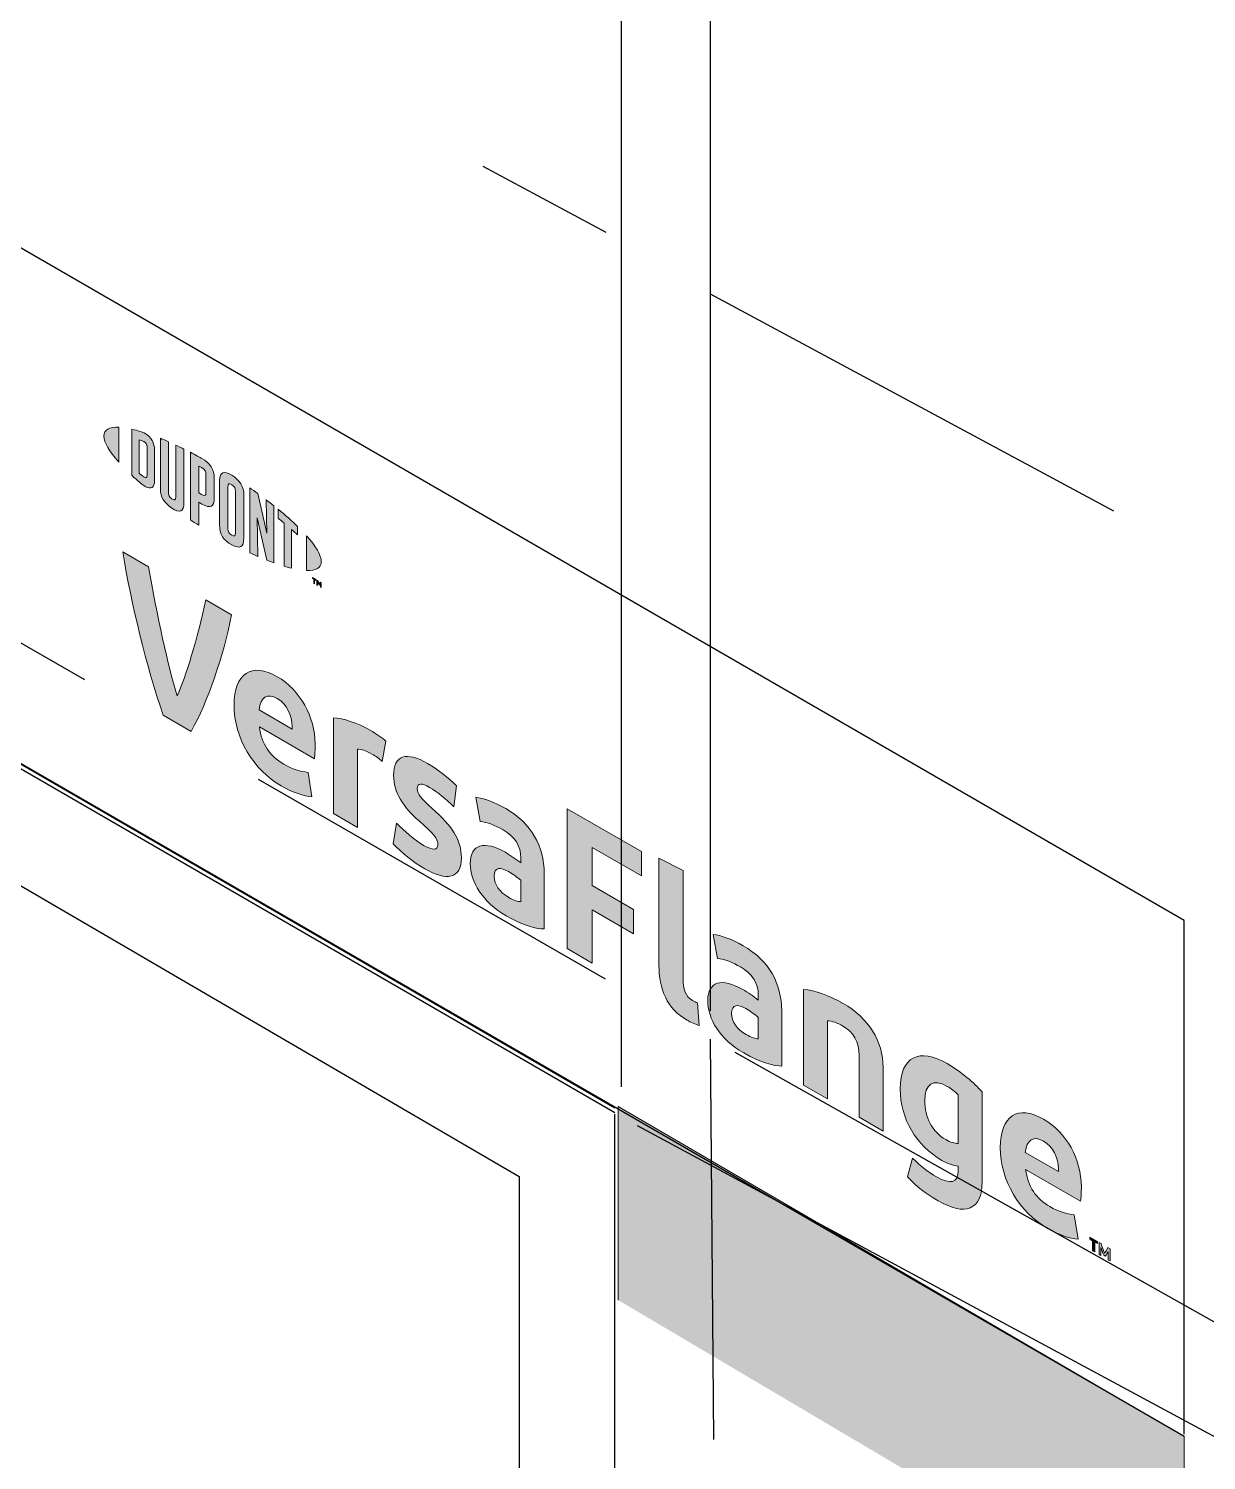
# Model space of a CAD drawing. Extents: x -1140 to 5605, y -816 to 2382.
# Drawn here: x 3313.3 to 3366.3, y 214.3 to 278.6 of the extents above; entities that cross this region are included whole.
import ezdxf

# ---------------------------------------------------------------- set-up
doc = ezdxf.new("R2010")
doc.units = 0
doc.header["$MEASUREMENT"] = 0
doc.linetypes.add('AI-Linetype-60', pattern=[27, 18, -9])
doc.layers.add('G-ANNO-TTLB', color=7, linetype='Continuous', lineweight=0)
doc.layers.add('TYVEK', color=7, linetype='Continuous', lineweight=0)

# ---------------------------------------------------------------- blocks, each defined once
blk = doc.blocks.new('Block_281')
at = {"layer": 'TYVEK', "color": 2, "lineweight": 25, "true_color": 0xffff00}
blk.add_lwpolyline([(3355.99, 220.964)], dxfattribs=at)
blk = doc.blocks.new('Block_300')
at = {"layer": 'TYVEK', "true_color": 0x18467f, "transparency": 33554687}
h = blk.add_hatch(color=156, dxfattribs=at)
h.dxf.hatch_style = 2
edge = h.paths.add_edge_path()
edge.add_spline(control_points=[(3316.733, 260.304), (3316.733, 260.017), (3316.975, 259.609), (3317.399, 259.133), (3317.399, 259.133), (3317.399, 260.699), (3317.399, 260.699), (3316.975, 260.715), (3316.733, 260.589), (3316.733, 260.304)], knot_values=[0, 0, 0, 0, 1, 1, 1, 2, 2, 2, 3, 3, 3, 3], degree=3, periodic=0)
edge.add_line((3316.733, 260.304), (3316.733, 260.304))
h = blk.add_hatch(color=156, dxfattribs=at)
h.dxf.hatch_style = 2
edge = h.paths.add_edge_path()
edge.add_spline(control_points=[(3318.673, 258.544), (3318.673, 258.424), (3318.61, 258.42), (3318.534, 258.464), (3318.476, 258.498), (3318.385, 258.574), (3318.312, 258.64), (3318.312, 258.64), (3318.312, 260.138), (3318.312, 260.138), (3318.385, 260.117), (3318.476, 260.089), (3318.534, 260.056), (3318.61, 260.012), (3318.673, 259.936), (3318.673, 259.815), (3318.673, 259.815), (3318.673, 258.544), (3318.673, 258.544)], knot_values=[0, 0, 0, 0, 1, 1, 1, 2, 2, 2, 3, 3, 3, 4, 4, 4, 5, 5, 5, 6, 6, 6, 6], degree=3, periodic=0)
edge = h.paths.add_edge_path()
edge.add_spline(control_points=[(3318.584, 260.419), (3318.465, 260.487), (3318.295, 260.545), (3317.986, 260.614), (3317.986, 260.614), (3317.986, 258.539), (3317.986, 258.539), (3318.257, 258.287), (3318.465, 258.112), (3318.584, 258.044), (3318.857, 257.887), (3319.01, 257.989), (3319.01, 258.296), (3319.01, 258.296), (3319.01, 259.674), (3319.01, 259.674), (3319.01, 259.981), (3318.857, 260.261), (3318.584, 260.419)], knot_values=[0, 0, 0, 0, 1, 1, 1, 2, 2, 2, 3, 3, 3, 4, 4, 4, 5, 5, 5, 6, 6, 6, 6], degree=3, periodic=0)
edge.add_line((3318.584, 260.419), (3318.584, 260.419))
h = blk.add_hatch(color=156, dxfattribs=at)
h.dxf.hatch_style = 2
edge = h.paths.add_edge_path()
edge.add_spline(control_points=[(3319.961, 257.557), (3319.961, 257.437), (3319.925, 257.382), (3319.794, 257.476), (3319.666, 257.568), (3319.631, 257.65), (3319.631, 257.792), (3319.631, 257.792), (3319.631, 260.051), (3319.631, 260.051), (3319.546, 260.09), (3319.355, 260.169), (3319.274, 260.203), (3319.274, 260.203), (3319.274, 257.918), (3319.274, 257.918), (3319.274, 257.553), (3319.428, 257.322), (3319.794, 257.063), (3320.129, 256.826), (3320.334, 256.901), (3320.334, 257.306), (3320.334, 257.306), (3320.334, 259.72), (3320.334, 259.72), (3320.264, 259.756), (3320.035, 259.866), (3319.961, 259.9), (3319.961, 259.9), (3319.961, 257.557), (3319.961, 257.557)], knot_values=[0, 0, 0, 0, 1, 1, 1, 2, 2, 2, 3, 3, 3, 4, 4, 4, 5, 5, 5, 6, 6, 6, 7, 7, 7, 8, 8, 8, 9, 9, 9, 10, 10, 10, 10], degree=3, periodic=0)
h = blk.add_hatch(color=156, dxfattribs=at)
h.dxf.hatch_style = 2
edge = h.paths.add_edge_path()
edge.add_spline(control_points=[(3321.319, 257.765), (3321.319, 257.635), (3321.279, 257.591), (3321.128, 257.678), (3321.128, 257.678), (3320.997, 257.753), (3320.997, 257.753), (3320.997, 257.753), (3320.997, 258.953), (3320.997, 258.953), (3321.055, 258.923), (3321.086, 258.906), (3321.121, 258.886), (3321.285, 258.791), (3321.319, 258.701), (3321.319, 258.567), (3321.319, 258.567), (3321.319, 257.765), (3321.319, 257.765)], knot_values=[0, 0, 0, 0, 1, 1, 1, 2, 2, 2, 3, 3, 3, 4, 4, 4, 5, 5, 5, 6, 6, 6, 6], degree=3, periodic=0)
edge = h.paths.add_edge_path()
edge.add_spline(control_points=[(3321.143, 259.298), (3321.078, 259.335), (3320.842, 259.462), (3320.625, 259.573), (3320.625, 259.573), (3320.625, 256.532), (3320.625, 256.532), (3320.698, 256.485), (3320.892, 256.362), (3320.997, 256.298), (3320.997, 256.298), (3320.997, 257.331), (3320.997, 257.331), (3320.997, 257.331), (3321.143, 257.247), (3321.143, 257.247), (3321.533, 257.023), (3321.696, 257.13), (3321.696, 257.516), (3321.696, 257.516), (3321.696, 258.412), (3321.696, 258.412), (3321.696, 258.79), (3321.513, 259.084), (3321.143, 259.298)], knot_values=[0, 0, 0, 0, 1, 1, 1, 2, 2, 2, 3, 3, 3, 4, 4, 4, 5, 5, 5, 6, 6, 6, 7, 7, 7, 8, 8, 8, 8], degree=3, periodic=0)
edge.add_line((3321.143, 259.298), (3321.143, 259.298))
h = blk.add_hatch(color=156, dxfattribs=at)
h.dxf.hatch_style = 2
edge = h.paths.add_edge_path()
edge.add_spline(control_points=[(3322.65, 255.935), (3322.65, 255.815), (3322.615, 255.773), (3322.483, 255.844), (3322.348, 255.918), (3322.311, 256.007), (3322.311, 256.131), (3322.311, 256.131), (3322.311, 258.027), (3322.311, 258.027), (3322.311, 258.151), (3322.348, 258.199), (3322.483, 258.116), (3322.615, 258.035), (3322.65, 257.951), (3322.65, 257.83), (3322.65, 257.83), (3322.65, 255.935), (3322.65, 255.935)], knot_values=[0, 0, 0, 0, 1, 1, 1, 2, 2, 2, 3, 3, 3, 4, 4, 4, 5, 5, 5, 6, 6, 6, 6], degree=3, periodic=0)
edge = h.paths.add_edge_path()
edge.add_spline(control_points=[(3322.483, 258.541), (3322.138, 258.759), (3321.932, 258.703), (3321.932, 258.303), (3321.932, 258.303), (3321.932, 256.314), (3321.932, 256.314), (3321.932, 255.891), (3322.119, 255.61), (3322.483, 255.417), (3322.84, 255.229), (3323.027, 255.277), (3323.027, 255.726), (3323.027, 255.726), (3323.027, 257.625), (3323.027, 257.625), (3323.027, 258.053), (3322.858, 258.303), (3322.483, 258.541)], knot_values=[0, 0, 0, 0, 1, 1, 1, 2, 2, 2, 3, 3, 3, 4, 4, 4, 5, 5, 5, 6, 6, 6, 6], degree=3, periodic=0)
edge.add_line((3322.483, 258.541), (3322.483, 258.541))
h = blk.add_hatch(color=156, dxfattribs=at)
h.dxf.hatch_style = 2
edge = h.paths.add_edge_path()
edge.add_spline(control_points=[(3324.061, 255.936), (3324.061, 255.936), (3323.648, 257.721), (3323.648, 257.721), (3323.535, 257.803), (3323.399, 257.899), (3323.294, 257.97), (3323.294, 257.97), (3323.294, 255.052), (3323.294, 255.052), (3323.368, 255.018), (3323.556, 254.934), (3323.653, 254.892), (3323.653, 254.892), (3323.623, 256.628), (3323.623, 256.628), (3323.623, 256.628), (3324.061, 254.724), (3324.061, 254.724), (3324.154, 254.687), (3324.29, 254.636), (3324.379, 254.604), (3324.379, 254.604), (3324.379, 257.167), (3324.379, 257.167), (3324.286, 257.242), (3324.117, 257.373), (3324.035, 257.434), (3324.035, 257.434), (3324.061, 255.936), (3324.061, 255.936)], knot_values=[0, 0, 0, 0, 1, 1, 1, 2, 2, 2, 3, 3, 3, 4, 4, 4, 5, 5, 5, 6, 6, 6, 7, 7, 7, 8, 8, 8, 9, 9, 9, 10, 10, 10, 10], degree=3, periodic=0)
h = blk.add_hatch(color=156, dxfattribs=at)
h.dxf.hatch_style = 2
edge = h.paths.add_edge_path()
edge.add_spline(control_points=[(3324.563, 256.613), (3324.656, 256.54), (3324.747, 256.467), (3324.835, 256.393), (3324.835, 256.393), (3324.835, 254.453), (3324.835, 254.453), (3324.917, 254.428), (3325.068, 254.386), (3325.169, 254.362), (3325.169, 254.362), (3325.169, 256.109), (3325.169, 256.109), (3325.266, 256.024), (3325.357, 255.943), (3325.44, 255.867), (3325.44, 255.867), (3325.44, 256.241), (3325.44, 256.241), (3325.177, 256.499), (3324.894, 256.748), (3324.563, 257.018), (3324.563, 257.018), (3324.563, 256.613), (3324.563, 256.613)], knot_values=[0, 0, 0, 0, 1, 1, 1, 2, 2, 2, 3, 3, 3, 4, 4, 4, 5, 5, 5, 6, 6, 6, 7, 7, 7, 8, 8, 8, 8], degree=3, periodic=0)
h = blk.add_hatch(color=156, dxfattribs=at)
h.dxf.hatch_style = 2
edge = h.paths.add_edge_path()
edge.add_spline(control_points=[(3326.508, 254.661), (3326.508, 254.373), (3326.265, 254.245), (3325.841, 254.259), (3325.841, 254.259), (3325.841, 255.826), (3325.841, 255.826), (3326.265, 255.352), (3326.508, 254.945), (3326.508, 254.661)], knot_values=[0, 0, 0, 0, 1, 1, 1, 2, 2, 2, 3, 3, 3, 3], degree=3, periodic=0)
edge.add_line((3326.508, 254.661), (3326.508, 254.661))
h = blk.add_hatch(color=156, dxfattribs=at)
h.dxf.hatch_style = 2
edge = h.paths.add_edge_path()
edge.add_spline(control_points=[(3326.31, 253.832), (3326.31, 253.832), (3326.35, 253.809), (3326.35, 253.809), (3326.35, 253.809), (3326.41, 253.667), (3326.41, 253.667), (3326.41, 253.667), (3326.469, 253.74), (3326.469, 253.74), (3326.469, 253.74), (3326.508, 253.718), (3326.508, 253.718), (3326.508, 253.718), (3326.508, 253.492), (3326.508, 253.492), (3326.508, 253.492), (3326.472, 253.513), (3326.472, 253.513), (3326.472, 253.513), (3326.472, 253.673), (3326.472, 253.673), (3326.472, 253.673), (3326.411, 253.601), (3326.411, 253.601), (3326.411, 253.601), (3326.407, 253.603), (3326.407, 253.603), (3326.407, 253.603), (3326.346, 253.746), (3326.346, 253.746), (3326.346, 253.746), (3326.346, 253.585), (3326.346, 253.585), (3326.346, 253.585), (3326.31, 253.606), (3326.31, 253.606), (3326.31, 253.606), (3326.31, 253.832), (3326.31, 253.832)], knot_values=[0, 0, 0, 0, 1, 1, 1, 2, 2, 2, 3, 3, 3, 4, 4, 4, 5, 5, 5, 6, 6, 6, 7, 7, 7, 8, 8, 8, 9, 9, 9, 10, 10, 10, 11, 11, 11, 12, 12, 12, 13, 13, 13, 13], degree=3, periodic=0)
edge = h.paths.add_edge_path()
edge.add_spline(control_points=[(3326.169, 253.874), (3326.169, 253.874), (3326.108, 253.909), (3326.108, 253.909), (3326.108, 253.909), (3326.108, 253.948), (3326.108, 253.948), (3326.108, 253.948), (3326.268, 253.857), (3326.268, 253.857), (3326.268, 253.857), (3326.268, 253.817), (3326.268, 253.817), (3326.268, 253.817), (3326.207, 253.852), (3326.207, 253.852), (3326.207, 253.852), (3326.207, 253.666), (3326.207, 253.666), (3326.207, 253.666), (3326.169, 253.688), (3326.169, 253.688), (3326.169, 253.688), (3326.169, 253.874), (3326.169, 253.874)], knot_values=[0, 0, 0, 0, 1, 1, 1, 2, 2, 2, 3, 3, 3, 4, 4, 4, 5, 5, 5, 6, 6, 6, 7, 7, 7, 8, 8, 8, 8], degree=3, periodic=0)
at = {"layer": 'TYVEK'}
for points, knots in [([(3316.733, 260.304), (3316.733, 260.017), (3316.975, 259.609), (3317.399, 259.133), (3317.399, 259.133), (3317.399, 260.699), (3317.399, 260.699), (3316.975, 260.715), (3316.733, 260.589), (3316.733, 260.304)], [0, 0, 0, 0, 1, 1, 1, 2, 2, 2, 3, 3, 3, 3]), ([(3318.584, 260.419), (3318.465, 260.487), (3318.295, 260.545), (3317.986, 260.614), (3317.986, 260.614), (3317.986, 258.539), (3317.986, 258.539), (3318.257, 258.287), (3318.465, 258.112), (3318.584, 258.044), (3318.857, 257.887), (3319.01, 257.989), (3319.01, 258.296), (3319.01, 258.296), (3319.01, 259.674), (3319.01, 259.674), (3319.01, 259.981), (3318.857, 260.261), (3318.584, 260.419)], [0, 0, 0, 0, 1, 1, 1, 2, 2, 2, 3, 3, 3, 4, 4, 4, 5, 5, 5, 6, 6, 6, 6]), ([(3318.673, 258.544), (3318.673, 258.424), (3318.61, 258.42), (3318.534, 258.464), (3318.476, 258.498), (3318.385, 258.574), (3318.312, 258.64), (3318.312, 258.64), (3318.312, 260.138), (3318.312, 260.138), (3318.385, 260.117), (3318.476, 260.089), (3318.534, 260.056), (3318.61, 260.012), (3318.673, 259.936), (3318.673, 259.815), (3318.673, 259.815), (3318.673, 258.544), (3318.673, 258.544)], [0, 0, 0, 0, 1, 1, 1, 2, 2, 2, 3, 3, 3, 4, 4, 4, 5, 5, 5, 6, 6, 6, 6]), ([(3319.961, 257.557), (3319.961, 257.437), (3319.925, 257.382), (3319.794, 257.476), (3319.666, 257.568), (3319.631, 257.65), (3319.631, 257.792), (3319.631, 257.792), (3319.631, 260.051), (3319.631, 260.051), (3319.546, 260.09), (3319.355, 260.169), (3319.274, 260.203), (3319.274, 260.203), (3319.274, 257.918), (3319.274, 257.918), (3319.274, 257.553), (3319.428, 257.322), (3319.794, 257.063), (3320.129, 256.826), (3320.334, 256.901), (3320.334, 257.306), (3320.334, 257.306), (3320.334, 259.72), (3320.334, 259.72), (3320.264, 259.756), (3320.035, 259.866), (3319.961, 259.9), (3319.961, 259.9), (3319.961, 257.557), (3319.961, 257.557)], [0, 0, 0, 0, 1, 1, 1, 2, 2, 2, 3, 3, 3, 4, 4, 4, 5, 5, 5, 6, 6, 6, 7, 7, 7, 8, 8, 8, 9, 9, 9, 10, 10, 10, 10]), ([(3321.143, 259.298), (3321.078, 259.335), (3320.842, 259.462), (3320.625, 259.573), (3320.625, 259.573), (3320.625, 256.532), (3320.625, 256.532), (3320.698, 256.485), (3320.892, 256.362), (3320.997, 256.298), (3320.997, 256.298), (3320.997, 257.331), (3320.997, 257.331), (3320.997, 257.331), (3321.143, 257.247), (3321.143, 257.247), (3321.533, 257.023), (3321.696, 257.13), (3321.696, 257.516), (3321.696, 257.516), (3321.696, 258.412), (3321.696, 258.412), (3321.696, 258.79), (3321.513, 259.084), (3321.143, 259.298)], [0, 0, 0, 0, 1, 1, 1, 2, 2, 2, 3, 3, 3, 4, 4, 4, 5, 5, 5, 6, 6, 6, 7, 7, 7, 8, 8, 8, 8]), ([(3321.319, 257.765), (3321.319, 257.635), (3321.279, 257.591), (3321.128, 257.678), (3321.128, 257.678), (3320.997, 257.753), (3320.997, 257.753), (3320.997, 257.753), (3320.997, 258.953), (3320.997, 258.953), (3321.055, 258.923), (3321.086, 258.906), (3321.121, 258.886), (3321.285, 258.791), (3321.319, 258.701), (3321.319, 258.567), (3321.319, 258.567), (3321.319, 257.765), (3321.319, 257.765)], [0, 0, 0, 0, 1, 1, 1, 2, 2, 2, 3, 3, 3, 4, 4, 4, 5, 5, 5, 6, 6, 6, 6]), ([(3322.483, 258.541), (3322.138, 258.759), (3321.932, 258.703), (3321.932, 258.303), (3321.932, 258.303), (3321.932, 256.314), (3321.932, 256.314), (3321.932, 255.891), (3322.119, 255.61), (3322.483, 255.417), (3322.84, 255.229), (3323.027, 255.277), (3323.027, 255.726), (3323.027, 255.726), (3323.027, 257.625), (3323.027, 257.625), (3323.027, 258.053), (3322.858, 258.303), (3322.483, 258.541)], [0, 0, 0, 0, 1, 1, 1, 2, 2, 2, 3, 3, 3, 4, 4, 4, 5, 5, 5, 6, 6, 6, 6]), ([(3322.65, 255.935), (3322.65, 255.815), (3322.615, 255.773), (3322.483, 255.844), (3322.348, 255.918), (3322.311, 256.007), (3322.311, 256.131), (3322.311, 256.131), (3322.311, 258.027), (3322.311, 258.027), (3322.311, 258.151), (3322.348, 258.199), (3322.483, 258.116), (3322.615, 258.035), (3322.65, 257.951), (3322.65, 257.83), (3322.65, 257.83), (3322.65, 255.935), (3322.65, 255.935)], [0, 0, 0, 0, 1, 1, 1, 2, 2, 2, 3, 3, 3, 4, 4, 4, 5, 5, 5, 6, 6, 6, 6]), ([(3324.061, 255.936), (3324.061, 255.936), (3323.648, 257.721), (3323.648, 257.721), (3323.535, 257.803), (3323.399, 257.899), (3323.294, 257.97), (3323.294, 257.97), (3323.294, 255.052), (3323.294, 255.052), (3323.368, 255.018), (3323.556, 254.934), (3323.653, 254.892), (3323.653, 254.892), (3323.623, 256.628), (3323.623, 256.628), (3323.623, 256.628), (3324.061, 254.724), (3324.061, 254.724), (3324.154, 254.687), (3324.29, 254.636), (3324.379, 254.604), (3324.379, 254.604), (3324.379, 257.167), (3324.379, 257.167), (3324.286, 257.242), (3324.117, 257.373), (3324.035, 257.434), (3324.035, 257.434), (3324.061, 255.936), (3324.061, 255.936)], [0, 0, 0, 0, 1, 1, 1, 2, 2, 2, 3, 3, 3, 4, 4, 4, 5, 5, 5, 6, 6, 6, 7, 7, 7, 8, 8, 8, 9, 9, 9, 10, 10, 10, 10]), ([(3324.563, 256.613), (3324.656, 256.54), (3324.747, 256.467), (3324.835, 256.393), (3324.835, 256.393), (3324.835, 254.453), (3324.835, 254.453), (3324.917, 254.428), (3325.068, 254.386), (3325.169, 254.362), (3325.169, 254.362), (3325.169, 256.109), (3325.169, 256.109), (3325.266, 256.024), (3325.357, 255.943), (3325.44, 255.867), (3325.44, 255.867), (3325.44, 256.241), (3325.44, 256.241), (3325.177, 256.499), (3324.894, 256.748), (3324.563, 257.018), (3324.563, 257.018), (3324.563, 256.613), (3324.563, 256.613)], [0, 0, 0, 0, 1, 1, 1, 2, 2, 2, 3, 3, 3, 4, 4, 4, 5, 5, 5, 6, 6, 6, 7, 7, 7, 8, 8, 8, 8]), ([(3326.508, 254.661), (3326.508, 254.373), (3326.265, 254.245), (3325.841, 254.259), (3325.841, 254.259), (3325.841, 255.826), (3325.841, 255.826), (3326.265, 255.352), (3326.508, 254.945), (3326.508, 254.661)], [0, 0, 0, 0, 1, 1, 1, 2, 2, 2, 3, 3, 3, 3]), ([(3326.169, 253.874), (3326.169, 253.874), (3326.108, 253.909), (3326.108, 253.909), (3326.108, 253.909), (3326.108, 253.948), (3326.108, 253.948), (3326.108, 253.948), (3326.268, 253.857), (3326.268, 253.857), (3326.268, 253.857), (3326.268, 253.817), (3326.268, 253.817), (3326.268, 253.817), (3326.207, 253.852), (3326.207, 253.852), (3326.207, 253.852), (3326.207, 253.666), (3326.207, 253.666), (3326.207, 253.666), (3326.169, 253.688), (3326.169, 253.688), (3326.169, 253.688), (3326.169, 253.874), (3326.169, 253.874)], [0, 0, 0, 0, 1, 1, 1, 2, 2, 2, 3, 3, 3, 4, 4, 4, 5, 5, 5, 6, 6, 6, 7, 7, 7, 8, 8, 8, 8]), ([(3326.31, 253.832), (3326.31, 253.832), (3326.35, 253.809), (3326.35, 253.809), (3326.35, 253.809), (3326.41, 253.667), (3326.41, 253.667), (3326.41, 253.667), (3326.469, 253.74), (3326.469, 253.74), (3326.469, 253.74), (3326.508, 253.718), (3326.508, 253.718), (3326.508, 253.718), (3326.508, 253.492), (3326.508, 253.492), (3326.508, 253.492), (3326.472, 253.513), (3326.472, 253.513), (3326.472, 253.513), (3326.472, 253.673), (3326.472, 253.673), (3326.472, 253.673), (3326.411, 253.601), (3326.411, 253.601), (3326.411, 253.601), (3326.407, 253.603), (3326.407, 253.603), (3326.407, 253.603), (3326.346, 253.746), (3326.346, 253.746), (3326.346, 253.746), (3326.346, 253.585), (3326.346, 253.585), (3326.346, 253.585), (3326.31, 253.606), (3326.31, 253.606), (3326.31, 253.606), (3326.31, 253.832), (3326.31, 253.832)], [0, 0, 0, 0, 1, 1, 1, 2, 2, 2, 3, 3, 3, 4, 4, 4, 5, 5, 5, 6, 6, 6, 7, 7, 7, 8, 8, 8, 9, 9, 9, 10, 10, 10, 11, 11, 11, 12, 12, 12, 13, 13, 13, 13])]:
    blk.add_open_spline(points, degree=3, knots=knots, dxfattribs=at)
blk = doc.blocks.new('Block_302')
at = {"layer": 'TYVEK', "true_color": 0x18467f, "transparency": 33554687}
h = blk.add_hatch(color=156, dxfattribs=at)
h.dxf.hatch_style = 2
h.paths.add_polyline_path([(3361.198, 224.124), (3361.073, 224.196), (3361.073, 224.291), (3361.42, 224.09), (3361.42, 223.996), (3361.295, 224.068), (3361.295, 223.621), (3361.198, 223.677)])
h = blk.add_hatch(color=156, dxfattribs=at)
h.dxf.hatch_style = 2
edge = h.paths.add_edge_path()
edge.add_spline(control_points=[(3361.983, 223.765), (3361.983, 223.765), (3361.983, 223.223), (3361.983, 223.223), (3361.983, 223.223), (3361.895, 223.275), (3361.895, 223.275), (3361.895, 223.275), (3361.895, 223.533), (3361.895, 223.533), (3361.895, 223.567), (3361.896, 223.599), (3361.9, 223.629), (3361.865, 223.565), (3361.824, 223.501), (3361.772, 223.439), (3361.772, 223.439), (3361.697, 223.483), (3361.697, 223.483), (3361.645, 223.606), (3361.602, 223.718), (3361.568, 223.822), (3361.571, 223.79), (3361.573, 223.754), (3361.573, 223.719), (3361.573, 223.719), (3361.573, 223.46), (3361.573, 223.46), (3361.573, 223.46), (3361.484, 223.512), (3361.484, 223.512), (3361.484, 223.512), (3361.484, 224.053), (3361.484, 224.053), (3361.484, 224.053), (3361.583, 223.996), (3361.583, 223.996), (3361.626, 223.85), (3361.671, 223.723), (3361.734, 223.571), (3361.798, 223.65), (3361.841, 223.727), (3361.884, 223.822), (3361.884, 223.822), (3361.983, 223.765), (3361.983, 223.765)], knot_values=[0, 0, 0, 0, 1, 1, 1, 2, 2, 2, 3, 3, 3, 4, 4, 4, 5, 5, 5, 6, 6, 6, 7, 7, 7, 8, 8, 8, 9, 9, 9, 10, 10, 10, 11, 11, 11, 12, 12, 12, 13, 13, 13, 14, 14, 14, 15, 15, 15, 15], degree=3, periodic=0)
at = {"layer": 'TYVEK'}
blk.add_lwpolyline([(3361.198, 224.124), (3361.073, 224.196), (3361.073, 224.291), (3361.42, 224.09), (3361.42, 223.996), (3361.295, 224.068), (3361.295, 223.621), (3361.198, 223.677)], close=True, dxfattribs=at)
blk.add_open_spline([(3361.983, 223.765), (3361.983, 223.765), (3361.983, 223.223), (3361.983, 223.223), (3361.983, 223.223), (3361.895, 223.275), (3361.895, 223.275), (3361.895, 223.275), (3361.895, 223.533), (3361.895, 223.533), (3361.895, 223.567), (3361.896, 223.599), (3361.9, 223.629), (3361.865, 223.565), (3361.824, 223.501), (3361.772, 223.439), (3361.772, 223.439), (3361.697, 223.483), (3361.697, 223.483), (3361.645, 223.606), (3361.602, 223.718), (3361.568, 223.822), (3361.571, 223.79), (3361.573, 223.754), (3361.573, 223.719), (3361.573, 223.719), (3361.573, 223.46), (3361.573, 223.46), (3361.573, 223.46), (3361.484, 223.512), (3361.484, 223.512), (3361.484, 223.512), (3361.484, 224.053), (3361.484, 224.053), (3361.484, 224.053), (3361.583, 223.996), (3361.583, 223.996), (3361.626, 223.85), (3361.671, 223.723), (3361.734, 223.571), (3361.798, 223.65), (3361.841, 223.727), (3361.884, 223.822), (3361.884, 223.822), (3361.983, 223.765), (3361.983, 223.765)], degree=3, knots=[0, 0, 0, 0, 1, 1, 1, 2, 2, 2, 3, 3, 3, 4, 4, 4, 5, 5, 5, 6, 6, 6, 7, 7, 7, 8, 8, 8, 9, 9, 9, 10, 10, 10, 11, 11, 11, 12, 12, 12, 13, 13, 13, 14, 14, 14, 15, 15, 15, 15], dxfattribs=at)
blk = doc.blocks.new('Block_303')
at = {"layer": 'TYVEK', "true_color": 0x18467f, "transparency": 33554687}
h = blk.add_hatch(color=156, dxfattribs=at)
h.dxf.hatch_style = 2
edge = h.paths.add_edge_path()
edge.add_spline(control_points=[(3319.397, 247.752), (3318.644, 249.984), (3317.97, 252.719), (3317.578, 255.093), (3317.578, 255.093), (3318.738, 254.423), (3318.738, 254.423), (3319.107, 252.278), (3319.64, 249.912), (3320.024, 248.621), (3320.416, 249.464), (3320.949, 251.214), (3321.317, 252.934), (3321.317, 252.934), (3322.478, 252.264), (3322.478, 252.264), (3322.086, 250.342), (3321.412, 248.386), (3320.659, 247.023), (3320.659, 247.023), (3319.397, 247.752), (3319.397, 247.752)], knot_values=[0, 0, 0, 0, 1, 1, 1, 2, 2, 2, 3, 3, 3, 4, 4, 4, 5, 5, 5, 6, 6, 6, 7, 7, 7, 7], degree=3, periodic=0)
h = blk.add_hatch(color=156, dxfattribs=at)
h.dxf.hatch_style = 2
edge = h.paths.add_edge_path()
edge.add_spline(control_points=[(3323.709, 247.994), (3323.709, 247.994), (3325.198, 247.134), (3325.198, 247.134), (3325.198, 247.134), (3325.198, 247.242), (3325.198, 247.242), (3325.198, 247.745), (3324.963, 248.25), (3324.532, 248.499), (3324.077, 248.761), (3323.779, 248.565), (3323.709, 247.994)], knot_values=[0, 0, 0, 0, 1, 1, 1, 2, 2, 2, 3, 3, 3, 4, 4, 4, 4], degree=3, periodic=0)
edge = h.paths.add_edge_path()
edge.add_spline(control_points=[(3326.084, 244.089), (3325.739, 244.108), (3325.23, 244.276), (3324.712, 244.575), (3323.45, 245.304), (3322.588, 246.718), (3322.588, 248.21), (3322.588, 249.639), (3323.38, 250.152), (3324.532, 249.487), (3325.559, 248.894), (3326.233, 247.669), (3326.233, 246.465), (3326.233, 246.195), (3326.218, 245.971), (3326.202, 245.8), (3326.202, 245.8), (3323.725, 247.23), (3323.725, 247.23), (3323.827, 246.452), (3324.195, 245.916), (3324.822, 245.554), (3325.206, 245.332), (3325.575, 245.219), (3325.912, 245.186), (3325.912, 245.186), (3326.084, 244.089), (3326.084, 244.089)], knot_values=[0, 0, 0, 0, 1, 1, 1, 2, 2, 2, 3, 3, 3, 4, 4, 4, 5, 5, 5, 6, 6, 6, 7, 7, 7, 8, 8, 8, 9, 9, 9, 9], degree=3, periodic=0)
h = blk.add_hatch(color=156, dxfattribs=at)
h.dxf.hatch_style = 2
edge = h.paths.add_edge_path()
edge.add_spline(control_points=[(3328.703, 247.079), (3328.985, 246.916), (3329.252, 246.726), (3329.408, 246.591), (3329.408, 246.591), (3329.252, 245.666), (3329.252, 245.666), (3329.118, 245.797), (3328.954, 245.91), (3328.789, 246.005), (3328.499, 246.172), (3328.303, 246.222), (3328.138, 246.228), (3328.138, 246.228), (3328.138, 242.705), (3328.138, 242.705), (3328.138, 242.705), (3327.057, 243.329), (3327.057, 243.329), (3327.057, 243.329), (3327.057, 247.634), (3327.057, 247.634), (3327.48, 247.632), (3328.138, 247.405), (3328.703, 247.079)], knot_values=[0, 0, 0, 0, 1, 1, 1, 2, 2, 2, 3, 3, 3, 4, 4, 4, 5, 5, 5, 6, 6, 6, 7, 7, 7, 8, 8, 8, 8], degree=3, periodic=0)
h = blk.add_hatch(color=156, dxfattribs=at)
h.dxf.hatch_style = 2
edge = h.paths.add_edge_path()
edge.add_spline(control_points=[(3332.466, 243.639), (3332.105, 243.973), (3331.753, 244.294), (3331.376, 244.511), (3331.047, 244.701), (3330.828, 244.72), (3330.828, 244.459), (3330.828, 244.19), (3331.008, 244.005), (3331.478, 243.58), (3332.388, 242.768), (3332.811, 242.173), (3332.811, 241.346), (3332.811, 240.376), (3332.121, 240.298), (3331.165, 240.85), (3330.663, 241.14), (3330.106, 241.578), (3329.746, 241.966), (3329.746, 241.966), (3329.895, 242.895), (3329.895, 242.895), (3330.24, 242.543), (3330.679, 242.155), (3331.141, 241.888), (3331.502, 241.68), (3331.753, 241.679), (3331.753, 241.93), (3331.753, 242.227), (3331.557, 242.421), (3330.914, 242.999), (3330.193, 243.631), (3329.761, 244.266), (3329.761, 245.048), (3329.761, 245.965), (3330.334, 246.138), (3331.29, 245.585), (3331.737, 245.327), (3332.246, 244.925), (3332.584, 244.578), (3332.584, 244.578), (3332.466, 243.639), (3332.466, 243.639)], knot_values=[0, 0, 0, 0, 1, 1, 1, 2, 2, 2, 3, 3, 3, 4, 4, 4, 5, 5, 5, 6, 6, 6, 7, 7, 7, 8, 8, 8, 9, 9, 9, 10, 10, 10, 11, 11, 11, 12, 12, 12, 13, 13, 13, 14, 14, 14, 14], degree=3, periodic=0)
h = blk.add_hatch(color=156, dxfattribs=at)
h.dxf.hatch_style = 2
edge = h.paths.add_edge_path()
edge.add_spline(control_points=[(3335.484, 239.371), (3335.484, 239.371), (3335.484, 240.333), (3335.484, 240.333), (3335.304, 240.482), (3335.116, 240.618), (3334.928, 240.726), (3334.567, 240.934), (3334.285, 240.936), (3334.285, 240.513), (3334.285, 240.136), (3334.52, 239.802), (3334.936, 239.562), (3335.171, 239.427), (3335.367, 239.367), (3335.484, 239.371)], knot_values=[0, 0, 0, 0, 1, 1, 1, 2, 2, 2, 3, 3, 3, 4, 4, 4, 5, 5, 5, 5], degree=3, periodic=0)
edge = h.paths.add_edge_path()
edge.add_spline(control_points=[(3334.826, 238.736), (3333.752, 239.356), (3333.211, 240.27), (3333.211, 241.079), (3333.211, 241.969), (3333.846, 242.124), (3334.787, 241.59), (3335.006, 241.463), (3335.288, 241.264), (3335.484, 241.115), (3335.484, 241.115), (3335.484, 241.33), (3335.484, 241.33), (3335.484, 241.879), (3335.21, 242.298), (3334.685, 242.601), (3334.34, 242.8), (3333.971, 242.95), (3333.65, 242.983), (3333.65, 242.983), (3333.454, 244.066), (3333.454, 244.066), (3333.791, 244.034), (3334.332, 243.829), (3334.81, 243.553), (3335.963, 242.888), (3336.535, 241.856), (3336.535, 240.643), (3336.535, 240.643), (3336.535, 238.145), (3336.535, 238.145), (3336.213, 238.142), (3335.61, 238.283), (3334.826, 238.736)], knot_values=[0, 0, 0, 0, 1, 1, 1, 2, 2, 2, 3, 3, 3, 4, 4, 4, 5, 5, 5, 6, 6, 6, 7, 7, 7, 8, 8, 8, 9, 9, 9, 10, 10, 10, 11, 11, 11, 11], degree=3, periodic=0)
h = blk.add_hatch(color=156, dxfattribs=at)
h.dxf.hatch_style = 2
edge = h.paths.add_edge_path()
edge.add_spline(control_points=[(3337.57, 237.26), (3337.57, 237.26), (3337.57, 243.55), (3337.57, 243.55), (3337.57, 243.55), (3340.91, 241.622), (3340.91, 241.622), (3340.91, 241.622), (3340.91, 240.526), (3340.91, 240.526), (3340.91, 240.526), (3338.691, 241.807), (3338.691, 241.807), (3338.691, 241.807), (3338.691, 240.099), (3338.691, 240.099), (3338.691, 240.099), (3340.557, 239.022), (3340.557, 239.022), (3340.557, 239.022), (3340.557, 237.926), (3340.557, 237.926), (3340.557, 237.926), (3338.691, 239.003), (3338.691, 239.003), (3338.691, 239.003), (3338.691, 236.612), (3338.691, 236.612), (3338.691, 236.612), (3337.57, 237.26), (3337.57, 237.26)], knot_values=[0, 0, 0, 0, 1, 1, 1, 2, 2, 2, 3, 3, 3, 4, 4, 4, 5, 5, 5, 6, 6, 6, 7, 7, 7, 8, 8, 8, 9, 9, 9, 10, 10, 10, 10], degree=3, periodic=0)
h = blk.add_hatch(color=156, dxfattribs=at)
h.dxf.hatch_style = 2
edge = h.paths.add_edge_path()
edge.add_spline(control_points=[(3342.776, 235.917), (3342.776, 235.431), (3342.885, 235.107), (3343.199, 234.926), (3343.277, 234.881), (3343.356, 234.845), (3343.426, 234.822), (3343.426, 234.822), (3343.505, 233.797), (3343.505, 233.797), (3343.356, 233.847), (3343.113, 233.952), (3342.956, 234.042), (3342.054, 234.563), (3341.694, 235.445), (3341.694, 236.523), (3341.694, 236.523), (3341.694, 241.322), (3341.694, 241.322), (3341.694, 241.322), (3342.776, 240.769), (3342.776, 240.769), (3342.776, 240.769), (3342.776, 235.917), (3342.776, 235.917)], knot_values=[0, 0, 0, 0, 1, 1, 1, 2, 2, 2, 3, 3, 3, 4, 4, 4, 5, 5, 5, 6, 6, 6, 7, 7, 7, 8, 8, 8, 8], degree=3, periodic=0)
h = blk.add_hatch(color=156, dxfattribs=at)
h.dxf.hatch_style = 2
edge = h.paths.add_edge_path()
edge.add_spline(control_points=[(3346.162, 233.206), (3346.162, 233.206), (3346.162, 234.168), (3346.162, 234.168), (3345.982, 234.317), (3345.794, 234.453), (3345.606, 234.561), (3345.245, 234.769), (3344.963, 234.771), (3344.963, 234.348), (3344.963, 233.971), (3345.198, 233.637), (3345.614, 233.397), (3345.849, 233.262), (3346.045, 233.202), (3346.162, 233.206)], knot_values=[0, 0, 0, 0, 1, 1, 1, 2, 2, 2, 3, 3, 3, 4, 4, 4, 5, 5, 5, 5], degree=3, periodic=0)
edge = h.paths.add_edge_path()
edge.add_spline(control_points=[(3345.504, 232.571), (3344.43, 233.191), (3343.889, 234.106), (3343.889, 234.914), (3343.889, 235.804), (3344.524, 235.959), (3345.465, 235.425), (3345.684, 235.298), (3345.966, 235.099), (3346.162, 234.95), (3346.162, 234.95), (3346.162, 235.165), (3346.162, 235.165), (3346.162, 235.714), (3345.888, 236.133), (3345.363, 236.436), (3345.018, 236.635), (3344.649, 236.785), (3344.328, 236.818), (3344.328, 236.818), (3344.132, 237.901), (3344.132, 237.901), (3344.469, 237.869), (3345.01, 237.664), (3345.488, 237.388), (3346.641, 236.723), (3347.213, 235.691), (3347.213, 234.478), (3347.213, 234.478), (3347.213, 231.98), (3347.213, 231.98), (3346.891, 231.977), (3346.288, 232.118), (3345.504, 232.571)], knot_values=[0, 0, 0, 0, 1, 1, 1, 2, 2, 2, 3, 3, 3, 4, 4, 4, 5, 5, 5, 6, 6, 6, 7, 7, 7, 8, 8, 8, 9, 9, 9, 10, 10, 10, 11, 11, 11, 11], degree=3, periodic=0)
h = blk.add_hatch(color=156, dxfattribs=at)
h.dxf.hatch_style = 2
edge = h.paths.add_edge_path()
edge.add_spline(control_points=[(3348.201, 231.122), (3348.201, 231.122), (3348.201, 235.426), (3348.201, 235.426), (3348.695, 235.384), (3349.369, 235.147), (3349.973, 234.799), (3351.117, 234.138), (3351.776, 233.111), (3351.776, 231.916), (3351.776, 231.916), (3351.776, 229.058), (3351.776, 229.058), (3351.776, 229.058), (3350.694, 229.682), (3350.694, 229.682), (3350.694, 229.682), (3350.694, 232.45), (3350.694, 232.45), (3350.694, 233.07), (3350.443, 233.503), (3349.965, 233.779), (3349.714, 233.924), (3349.479, 234.006), (3349.275, 234.016), (3349.275, 234.016), (3349.275, 230.502), (3349.275, 230.502), (3349.275, 230.502), (3348.201, 231.122), (3348.201, 231.122)], knot_values=[0, 0, 0, 0, 1, 1, 1, 2, 2, 2, 3, 3, 3, 4, 4, 4, 5, 5, 5, 6, 6, 6, 7, 7, 7, 8, 8, 8, 9, 9, 9, 10, 10, 10, 10], degree=3, periodic=0)
h = blk.add_hatch(color=156, dxfattribs=at)
h.dxf.hatch_style = 2
edge = h.paths.add_edge_path()
edge.add_spline(control_points=[(3354.59, 228.673), (3354.81, 228.546), (3354.99, 228.505), (3355.155, 228.5), (3355.155, 228.5), (3355.155, 230.684), (3355.155, 230.684), (3355.006, 230.824), (3354.833, 230.968), (3354.661, 231.068), (3354.018, 231.439), (3353.65, 231.166), (3353.65, 230.429), (3353.65, 229.683), (3353.987, 229.022), (3354.59, 228.673)], knot_values=[0, 0, 0, 0, 1, 1, 1, 2, 2, 2, 3, 3, 3, 4, 4, 4, 5, 5, 5, 5], degree=3, periodic=0)
edge = h.paths.add_edge_path()
edge.add_spline(control_points=[(3354.245, 225.925), (3353.65, 226.268), (3353.297, 226.553), (3352.874, 226.995), (3352.874, 226.995), (3353.101, 227.843), (3353.101, 227.843), (3353.43, 227.501), (3353.791, 227.221), (3354.183, 226.994), (3354.786, 226.646), (3355.155, 226.721), (3355.155, 227.269), (3355.155, 227.269), (3355.155, 227.475), (3355.155, 227.475), (3354.912, 227.508), (3354.661, 227.599), (3354.418, 227.739), (3353.258, 228.409), (3352.544, 229.603), (3352.544, 230.96), (3352.544, 232.407), (3353.399, 232.821), (3354.661, 232.092), (3355.28, 231.735), (3355.876, 231.211), (3356.229, 230.828), (3356.229, 230.828), (3356.229, 226.774), (3356.229, 226.774), (3356.229, 225.507), (3355.468, 225.218), (3354.245, 225.925)], knot_values=[0, 0, 0, 0, 1, 1, 1, 2, 2, 2, 3, 3, 3, 4, 4, 4, 5, 5, 5, 6, 6, 6, 7, 7, 7, 8, 8, 8, 9, 9, 9, 10, 10, 10, 11, 11, 11, 11], degree=3, periodic=0)
h = blk.add_hatch(color=156, dxfattribs=at)
h.dxf.hatch_style = 2
edge = h.paths.add_edge_path()
edge.add_spline(control_points=[(3358.166, 228.101), (3358.166, 228.101), (3359.655, 227.241), (3359.655, 227.241), (3359.655, 227.241), (3359.655, 227.349), (3359.655, 227.349), (3359.655, 227.852), (3359.42, 228.356), (3358.989, 228.605), (3358.534, 228.868), (3358.236, 228.671), (3358.166, 228.101)], knot_values=[0, 0, 0, 0, 1, 1, 1, 2, 2, 2, 3, 3, 3, 4, 4, 4, 4], degree=3, periodic=0)
edge = h.paths.add_edge_path()
edge.add_spline(control_points=[(3360.541, 224.195), (3360.196, 224.215), (3359.686, 224.383), (3359.169, 224.682), (3357.907, 225.41), (3357.044, 226.825), (3357.044, 228.317), (3357.044, 229.746), (3357.836, 230.259), (3358.989, 229.594), (3360.016, 229.001), (3360.69, 227.776), (3360.69, 226.571), (3360.69, 226.302), (3360.674, 226.077), (3360.658, 225.907), (3360.658, 225.907), (3358.181, 227.337), (3358.181, 227.337), (3358.283, 226.559), (3358.652, 226.023), (3359.279, 225.661), (3359.663, 225.439), (3360.031, 225.325), (3360.368, 225.292), (3360.368, 225.292), (3360.541, 224.195), (3360.541, 224.195)], knot_values=[0, 0, 0, 0, 1, 1, 1, 2, 2, 2, 3, 3, 3, 4, 4, 4, 5, 5, 5, 6, 6, 6, 7, 7, 7, 8, 8, 8, 9, 9, 9, 9], degree=3, periodic=0)
at = {"layer": 'TYVEK'}
for points, knots in [([(3319.397, 247.752), (3318.644, 249.984), (3317.97, 252.719), (3317.578, 255.093), (3317.578, 255.093), (3318.738, 254.423), (3318.738, 254.423), (3319.107, 252.278), (3319.64, 249.912), (3320.024, 248.621), (3320.416, 249.464), (3320.949, 251.214), (3321.317, 252.934), (3321.317, 252.934), (3322.478, 252.264), (3322.478, 252.264), (3322.086, 250.342), (3321.412, 248.386), (3320.659, 247.023), (3320.659, 247.023), (3319.397, 247.752), (3319.397, 247.752)], [0, 0, 0, 0, 1, 1, 1, 2, 2, 2, 3, 3, 3, 4, 4, 4, 5, 5, 5, 6, 6, 6, 7, 7, 7, 7]), ([(3326.084, 244.089), (3325.739, 244.108), (3325.23, 244.276), (3324.712, 244.575), (3323.45, 245.304), (3322.588, 246.718), (3322.588, 248.21), (3322.588, 249.639), (3323.38, 250.152), (3324.532, 249.487), (3325.559, 248.894), (3326.233, 247.669), (3326.233, 246.465), (3326.233, 246.195), (3326.218, 245.971), (3326.202, 245.8), (3326.202, 245.8), (3323.725, 247.23), (3323.725, 247.23), (3323.827, 246.452), (3324.195, 245.916), (3324.822, 245.554), (3325.206, 245.332), (3325.575, 245.219), (3325.912, 245.186), (3325.912, 245.186), (3326.084, 244.089), (3326.084, 244.089)], [0, 0, 0, 0, 1, 1, 1, 2, 2, 2, 3, 3, 3, 4, 4, 4, 5, 5, 5, 6, 6, 6, 7, 7, 7, 8, 8, 8, 9, 9, 9, 9]), ([(3323.709, 247.994), (3323.709, 247.994), (3325.198, 247.134), (3325.198, 247.134), (3325.198, 247.134), (3325.198, 247.242), (3325.198, 247.242), (3325.198, 247.745), (3324.963, 248.25), (3324.532, 248.499), (3324.077, 248.761), (3323.779, 248.565), (3323.709, 247.994)], [0, 0, 0, 0, 1, 1, 1, 2, 2, 2, 3, 3, 3, 4, 4, 4, 4]), ([(3328.703, 247.079), (3328.985, 246.916), (3329.252, 246.726), (3329.408, 246.591), (3329.408, 246.591), (3329.252, 245.666), (3329.252, 245.666), (3329.118, 245.797), (3328.954, 245.91), (3328.789, 246.005), (3328.499, 246.172), (3328.303, 246.222), (3328.138, 246.228), (3328.138, 246.228), (3328.138, 242.705), (3328.138, 242.705), (3328.138, 242.705), (3327.057, 243.329), (3327.057, 243.329), (3327.057, 243.329), (3327.057, 247.634), (3327.057, 247.634), (3327.48, 247.632), (3328.138, 247.405), (3328.703, 247.079)], [0, 0, 0, 0, 1, 1, 1, 2, 2, 2, 3, 3, 3, 4, 4, 4, 5, 5, 5, 6, 6, 6, 7, 7, 7, 8, 8, 8, 8]), ([(3332.466, 243.639), (3332.105, 243.973), (3331.753, 244.294), (3331.376, 244.511), (3331.047, 244.701), (3330.828, 244.72), (3330.828, 244.459), (3330.828, 244.19), (3331.008, 244.005), (3331.478, 243.58), (3332.388, 242.768), (3332.811, 242.173), (3332.811, 241.346), (3332.811, 240.376), (3332.121, 240.298), (3331.165, 240.85), (3330.663, 241.14), (3330.106, 241.578), (3329.746, 241.966), (3329.746, 241.966), (3329.895, 242.895), (3329.895, 242.895), (3330.24, 242.543), (3330.679, 242.155), (3331.141, 241.888), (3331.502, 241.68), (3331.753, 241.679), (3331.753, 241.93), (3331.753, 242.227), (3331.557, 242.421), (3330.914, 242.999), (3330.193, 243.631), (3329.761, 244.266), (3329.761, 245.048), (3329.761, 245.965), (3330.334, 246.138), (3331.29, 245.585), (3331.737, 245.327), (3332.246, 244.925), (3332.584, 244.578), (3332.584, 244.578), (3332.466, 243.639), (3332.466, 243.639)], [0, 0, 0, 0, 1, 1, 1, 2, 2, 2, 3, 3, 3, 4, 4, 4, 5, 5, 5, 6, 6, 6, 7, 7, 7, 8, 8, 8, 9, 9, 9, 10, 10, 10, 11, 11, 11, 12, 12, 12, 13, 13, 13, 14, 14, 14, 14]), ([(3334.826, 238.736), (3333.752, 239.356), (3333.211, 240.27), (3333.211, 241.079), (3333.211, 241.969), (3333.846, 242.124), (3334.787, 241.59), (3335.006, 241.463), (3335.288, 241.264), (3335.484, 241.115), (3335.484, 241.115), (3335.484, 241.33), (3335.484, 241.33), (3335.484, 241.879), (3335.21, 242.298), (3334.685, 242.601), (3334.34, 242.8), (3333.971, 242.95), (3333.65, 242.983), (3333.65, 242.983), (3333.454, 244.066), (3333.454, 244.066), (3333.791, 244.034), (3334.332, 243.829), (3334.81, 243.553), (3335.963, 242.888), (3336.535, 241.856), (3336.535, 240.643), (3336.535, 240.643), (3336.535, 238.145), (3336.535, 238.145), (3336.213, 238.142), (3335.61, 238.283), (3334.826, 238.736)], [0, 0, 0, 0, 1, 1, 1, 2, 2, 2, 3, 3, 3, 4, 4, 4, 5, 5, 5, 6, 6, 6, 7, 7, 7, 8, 8, 8, 9, 9, 9, 10, 10, 10, 11, 11, 11, 11]), ([(3337.57, 237.26), (3337.57, 237.26), (3337.57, 243.55), (3337.57, 243.55), (3337.57, 243.55), (3340.91, 241.622), (3340.91, 241.622), (3340.91, 241.622), (3340.91, 240.526), (3340.91, 240.526), (3340.91, 240.526), (3338.691, 241.807), (3338.691, 241.807), (3338.691, 241.807), (3338.691, 240.099), (3338.691, 240.099), (3338.691, 240.099), (3340.557, 239.022), (3340.557, 239.022), (3340.557, 239.022), (3340.557, 237.926), (3340.557, 237.926), (3340.557, 237.926), (3338.691, 239.003), (3338.691, 239.003), (3338.691, 239.003), (3338.691, 236.612), (3338.691, 236.612), (3338.691, 236.612), (3337.57, 237.26), (3337.57, 237.26)], [0, 0, 0, 0, 1, 1, 1, 2, 2, 2, 3, 3, 3, 4, 4, 4, 5, 5, 5, 6, 6, 6, 7, 7, 7, 8, 8, 8, 9, 9, 9, 10, 10, 10, 10]), ([(3335.484, 239.371), (3335.484, 239.371), (3335.484, 240.333), (3335.484, 240.333), (3335.304, 240.482), (3335.116, 240.618), (3334.928, 240.726), (3334.567, 240.934), (3334.285, 240.936), (3334.285, 240.513), (3334.285, 240.136), (3334.52, 239.802), (3334.936, 239.562), (3335.171, 239.427), (3335.367, 239.367), (3335.484, 239.371)], [0, 0, 0, 0, 1, 1, 1, 2, 2, 2, 3, 3, 3, 4, 4, 4, 5, 5, 5, 5]), ([(3342.776, 235.917), (3342.776, 235.431), (3342.885, 235.107), (3343.199, 234.926), (3343.277, 234.881), (3343.356, 234.845), (3343.426, 234.822), (3343.426, 234.822), (3343.505, 233.797), (3343.505, 233.797), (3343.356, 233.847), (3343.113, 233.952), (3342.956, 234.042), (3342.054, 234.563), (3341.694, 235.445), (3341.694, 236.523), (3341.694, 236.523), (3341.694, 241.322), (3341.694, 241.322), (3341.694, 241.322), (3342.776, 240.769), (3342.776, 240.769), (3342.776, 240.769), (3342.776, 235.917), (3342.776, 235.917)], [0, 0, 0, 0, 1, 1, 1, 2, 2, 2, 3, 3, 3, 4, 4, 4, 5, 5, 5, 6, 6, 6, 7, 7, 7, 8, 8, 8, 8]), ([(3345.504, 232.571), (3344.43, 233.191), (3343.889, 234.106), (3343.889, 234.914), (3343.889, 235.804), (3344.524, 235.959), (3345.465, 235.425), (3345.684, 235.298), (3345.966, 235.099), (3346.162, 234.95), (3346.162, 234.95), (3346.162, 235.165), (3346.162, 235.165), (3346.162, 235.714), (3345.888, 236.133), (3345.363, 236.436), (3345.018, 236.635), (3344.649, 236.785), (3344.328, 236.818), (3344.328, 236.818), (3344.132, 237.901), (3344.132, 237.901), (3344.469, 237.869), (3345.01, 237.664), (3345.488, 237.388), (3346.641, 236.723), (3347.213, 235.691), (3347.213, 234.478), (3347.213, 234.478), (3347.213, 231.98), (3347.213, 231.98), (3346.891, 231.977), (3346.288, 232.118), (3345.504, 232.571)], [0, 0, 0, 0, 1, 1, 1, 2, 2, 2, 3, 3, 3, 4, 4, 4, 5, 5, 5, 6, 6, 6, 7, 7, 7, 8, 8, 8, 9, 9, 9, 10, 10, 10, 11, 11, 11, 11]), ([(3348.201, 231.122), (3348.201, 231.122), (3348.201, 235.426), (3348.201, 235.426), (3348.695, 235.384), (3349.369, 235.147), (3349.973, 234.799), (3351.117, 234.138), (3351.776, 233.111), (3351.776, 231.916), (3351.776, 231.916), (3351.776, 229.058), (3351.776, 229.058), (3351.776, 229.058), (3350.694, 229.682), (3350.694, 229.682), (3350.694, 229.682), (3350.694, 232.45), (3350.694, 232.45), (3350.694, 233.07), (3350.443, 233.503), (3349.965, 233.779), (3349.714, 233.924), (3349.479, 234.006), (3349.275, 234.016), (3349.275, 234.016), (3349.275, 230.502), (3349.275, 230.502), (3349.275, 230.502), (3348.201, 231.122), (3348.201, 231.122)], [0, 0, 0, 0, 1, 1, 1, 2, 2, 2, 3, 3, 3, 4, 4, 4, 5, 5, 5, 6, 6, 6, 7, 7, 7, 8, 8, 8, 9, 9, 9, 10, 10, 10, 10]), ([(3346.162, 233.206), (3346.162, 233.206), (3346.162, 234.168), (3346.162, 234.168), (3345.982, 234.317), (3345.794, 234.453), (3345.606, 234.561), (3345.245, 234.769), (3344.963, 234.771), (3344.963, 234.348), (3344.963, 233.971), (3345.198, 233.637), (3345.614, 233.397), (3345.849, 233.262), (3346.045, 233.202), (3346.162, 233.206)], [0, 0, 0, 0, 1, 1, 1, 2, 2, 2, 3, 3, 3, 4, 4, 4, 5, 5, 5, 5]), ([(3354.245, 225.925), (3353.65, 226.268), (3353.297, 226.553), (3352.874, 226.995), (3352.874, 226.995), (3353.101, 227.843), (3353.101, 227.843), (3353.43, 227.501), (3353.791, 227.221), (3354.183, 226.994), (3354.786, 226.646), (3355.155, 226.721), (3355.155, 227.269), (3355.155, 227.269), (3355.155, 227.475), (3355.155, 227.475), (3354.912, 227.508), (3354.661, 227.599), (3354.418, 227.739), (3353.258, 228.409), (3352.544, 229.603), (3352.544, 230.96), (3352.544, 232.407), (3353.399, 232.821), (3354.661, 232.092), (3355.28, 231.735), (3355.876, 231.211), (3356.229, 230.828), (3356.229, 230.828), (3356.229, 226.774), (3356.229, 226.774), (3356.229, 225.507), (3355.468, 225.218), (3354.245, 225.925)], [0, 0, 0, 0, 1, 1, 1, 2, 2, 2, 3, 3, 3, 4, 4, 4, 5, 5, 5, 6, 6, 6, 7, 7, 7, 8, 8, 8, 9, 9, 9, 10, 10, 10, 11, 11, 11, 11]), ([(3354.59, 228.673), (3354.81, 228.546), (3354.99, 228.505), (3355.155, 228.5), (3355.155, 228.5), (3355.155, 230.684), (3355.155, 230.684), (3355.006, 230.824), (3354.833, 230.968), (3354.661, 231.068), (3354.018, 231.439), (3353.65, 231.166), (3353.65, 230.429), (3353.65, 229.683), (3353.987, 229.022), (3354.59, 228.673)], [0, 0, 0, 0, 1, 1, 1, 2, 2, 2, 3, 3, 3, 4, 4, 4, 5, 5, 5, 5]), ([(3360.541, 224.195), (3360.196, 224.215), (3359.686, 224.383), (3359.169, 224.682), (3357.907, 225.41), (3357.044, 226.825), (3357.044, 228.317), (3357.044, 229.746), (3357.836, 230.259), (3358.989, 229.594), (3360.016, 229.001), (3360.69, 227.776), (3360.69, 226.571), (3360.69, 226.302), (3360.674, 226.077), (3360.658, 225.907), (3360.658, 225.907), (3358.181, 227.337), (3358.181, 227.337), (3358.283, 226.559), (3358.652, 226.023), (3359.279, 225.661), (3359.663, 225.439), (3360.031, 225.325), (3360.368, 225.292), (3360.368, 225.292), (3360.541, 224.195), (3360.541, 224.195)], [0, 0, 0, 0, 1, 1, 1, 2, 2, 2, 3, 3, 3, 4, 4, 4, 5, 5, 5, 6, 6, 6, 7, 7, 7, 8, 8, 8, 9, 9, 9, 9]), ([(3358.166, 228.101), (3358.166, 228.101), (3359.655, 227.241), (3359.655, 227.241), (3359.655, 227.241), (3359.655, 227.349), (3359.655, 227.349), (3359.655, 227.852), (3359.42, 228.356), (3358.989, 228.605), (3358.534, 228.868), (3358.236, 228.671), (3358.166, 228.101)], [0, 0, 0, 0, 1, 1, 1, 2, 2, 2, 3, 3, 3, 4, 4, 4, 4])]:
    blk.add_open_spline(points, degree=3, knots=knots, dxfattribs=at)
blk = doc.blocks.new('Block_301')
at = {"layer": 'TYVEK'}
for name in ['Block_303', 'Block_302']:
    blk.add_blockref(name, (0, 0), dxfattribs=at)
blk = doc.blocks.new('Block_299')
at = {"layer": 'TYVEK'}
for name in ['Block_300', 'Block_301']:
    blk.add_blockref(name, (0, 0), dxfattribs=at)
blk = doc.blocks.new('Block_349')
at = {"layer": 'TYVEK', "color": 3, "lineweight": 25, "true_color": 0x00ff00}
for points in [[(3263.601, 281.821)], [(3346.506, 233.862)]]:
    blk.add_lwpolyline(points, dxfattribs=at)
blk = doc.blocks.new('Block_350')
at = {"layer": 'TYVEK', "color": 3, "lineweight": 25, "true_color": 0x00ff00}
for points in [[(3346.506, 233.862)], [(3339.765, 230.157)]]:
    blk.add_lwpolyline(points, dxfattribs=at)

msp = doc.modelspace()

# ---------------------------------------------------------------- hatches: boundary and pattern name
at = {"layer": 'G-ANNO-TTLB', "true_color": 0xff00ff, "transparency": 33554687}
h = msp.add_hatch(color=6, dxfattribs=at)
edge = h.paths.add_edge_path()
edge.add_spline(control_points=[(5285.56, -733.232), (5285.56, -733.232), (2356.042, -733.232), (2356.042, -733.232), (2356.042, -733.232), (2356.042, 1723.768), (2356.042, 1723.768), (2356.042, 1723.768), (5285.56, 1723.768), (5285.56, 1723.768), (5285.56, 1723.768), (5285.56, -733.232), (5285.56, -733.232)], knot_values=[0, 0, 0, 0, 1, 1, 1, 2, 2, 2, 3, 3, 3, 4, 4, 4, 4], degree=3, periodic=0)
edge = h.paths.add_edge_path()
edge.add_spline(control_points=[(2365.042, 1714.768), (2365.042, 1714.768), (2365.042, -724.232), (2365.042, -724.232), (2365.042, -724.232), (5276.56, -724.232), (5276.56, -724.232), (5276.56, -724.232), (5276.56, 1714.768), (5276.56, 1714.768), (5276.56, 1714.768), (2365.042, 1714.768), (2365.042, 1714.768)], knot_values=[0, 0, 0, 0, 1, 1, 1, 2, 2, 2, 3, 3, 3, 4, 4, 4, 4], degree=3, periodic=0)
edge.add_line((2365.042, 1714.768), (2365.042, 1714.768))
at = {"layer": 'TYVEK', "true_color": 0x000000, "transparency": 33554457}
h = msp.add_hatch(color=18, dxfattribs=at)
h.dxf.hatch_style = 2
h.paths.add_polyline_path([(3339.856, 221.462), (3339.856, 230.157), (3365.315, 215.327), (3365.315, 206.401)])

# ---------------------------------------------------------------- linework, layer by layer
at = {"layer": 'G-ANNO-TTLB'}
for points in [[(5285.56, -733.232), (5285.56, -733.232), (2356.042, -733.232), (2356.042, -733.232), (2356.042, -733.232), (2356.042, 1723.768), (2356.042, 1723.768), (2356.042, 1723.768), (5285.56, 1723.768), (5285.56, 1723.768), (5285.56, 1723.768), (5285.56, -733.232), (5285.56, -733.232)], [(2365.042, 1714.768), (2365.042, 1714.768), (2365.042, -724.232), (2365.042, -724.232), (2365.042, -724.232), (5276.56, -724.232), (5276.56, -724.232), (5276.56, -724.232), (5276.56, 1714.768), (5276.56, 1714.768), (5276.56, 1714.768), (2365.042, 1714.768), (2365.042, 1714.768)]]:
    msp.add_open_spline(points, degree=3, knots=[0, 0, 0, 0, 1, 1, 1, 2, 2, 2, 3, 3, 3, 4, 4, 4, 4], dxfattribs=at)
at = {"layer": 'TYVEK', "color": 1, "lineweight": 25, "true_color": 0xff0000}
for p, q in [((3365.315, 238.529), (3231.258, 315.967)), ((3365.315, 215.327), (3231.258, 292.807)), ((3340.002, 290.085), (3340.002, 231.048)), ((3343.994, 286.848), (3343.994, 234.461)), ((3333.768, 272.445), (3339.302, 269.472)), ((3343.994, 266.697), (3362.143, 256.948)), ((3365.315, 215.436), (3365.315, 238.529)), ((3345.103, 232.605), (3387.968, 208.504)), ((3340.72, 229.303), (3387.124, 204.296))]:
    msp.add_line(p, q, dxfattribs=at)
at = {"layer": 'TYVEK', "color": 3, "lineweight": 25, "true_color": 0x00ff00}
msp.add_line((3256.807, 278.054), (3339.712, 230.095), dxfattribs=at)
at = {"layer": 'TYVEK', "color": 18, "lineweight": 25, "true_color": 0x000000}
msp.add_line((3339.712, 173.99), (3339.712, 229.819), dxfattribs=at)
at = {"layer": 'TYVEK', "color": 18, "linetype": 'AI-Linetype-60', "lineweight": 25, "true_color": 0x000000}
msp.add_lwpolyline([(3253.436, 82.091), (3253.436, 285.229), (3343.994, 233.19), (3345.75, 27.288)], dxfattribs=at)
at = {"layer": 'TYVEK', "color": 18, "lineweight": 25, "true_color": 0x000000}
msp.add_lwpolyline([(3339.715, 149.032), (3339.715, 58.453), (3257.167, 106.585), (3257.111, 277.678), (3339.715, 229.892)], dxfattribs=at)
at = {"layer": 'TYVEK', "color": 3, "lineweight": 25, "true_color": 0x00ff00}
for points in [[(3261.117, 109.241), (3261.117, 270.335), (3335.402, 227.022), (3335.402, 66.208), (3261.117, 109.241)], [(3352.136, 230.095)]]:
    msp.add_lwpolyline(points, dxfattribs=at)
at = {"layer": 'TYVEK'}
msp.add_lwpolyline([(3339.856, 221.462), (3339.856, 230.157), (3365.315, 215.327), (3365.315, 206.401)], dxfattribs=at)

# ---------------------------------------------------------------- block references
for name in ['Block_281', 'Block_349', 'Block_299', 'Block_350']:
    msp.add_blockref(name, (0, 0), dxfattribs=at)

doc.saveas('drawing.dxf')
